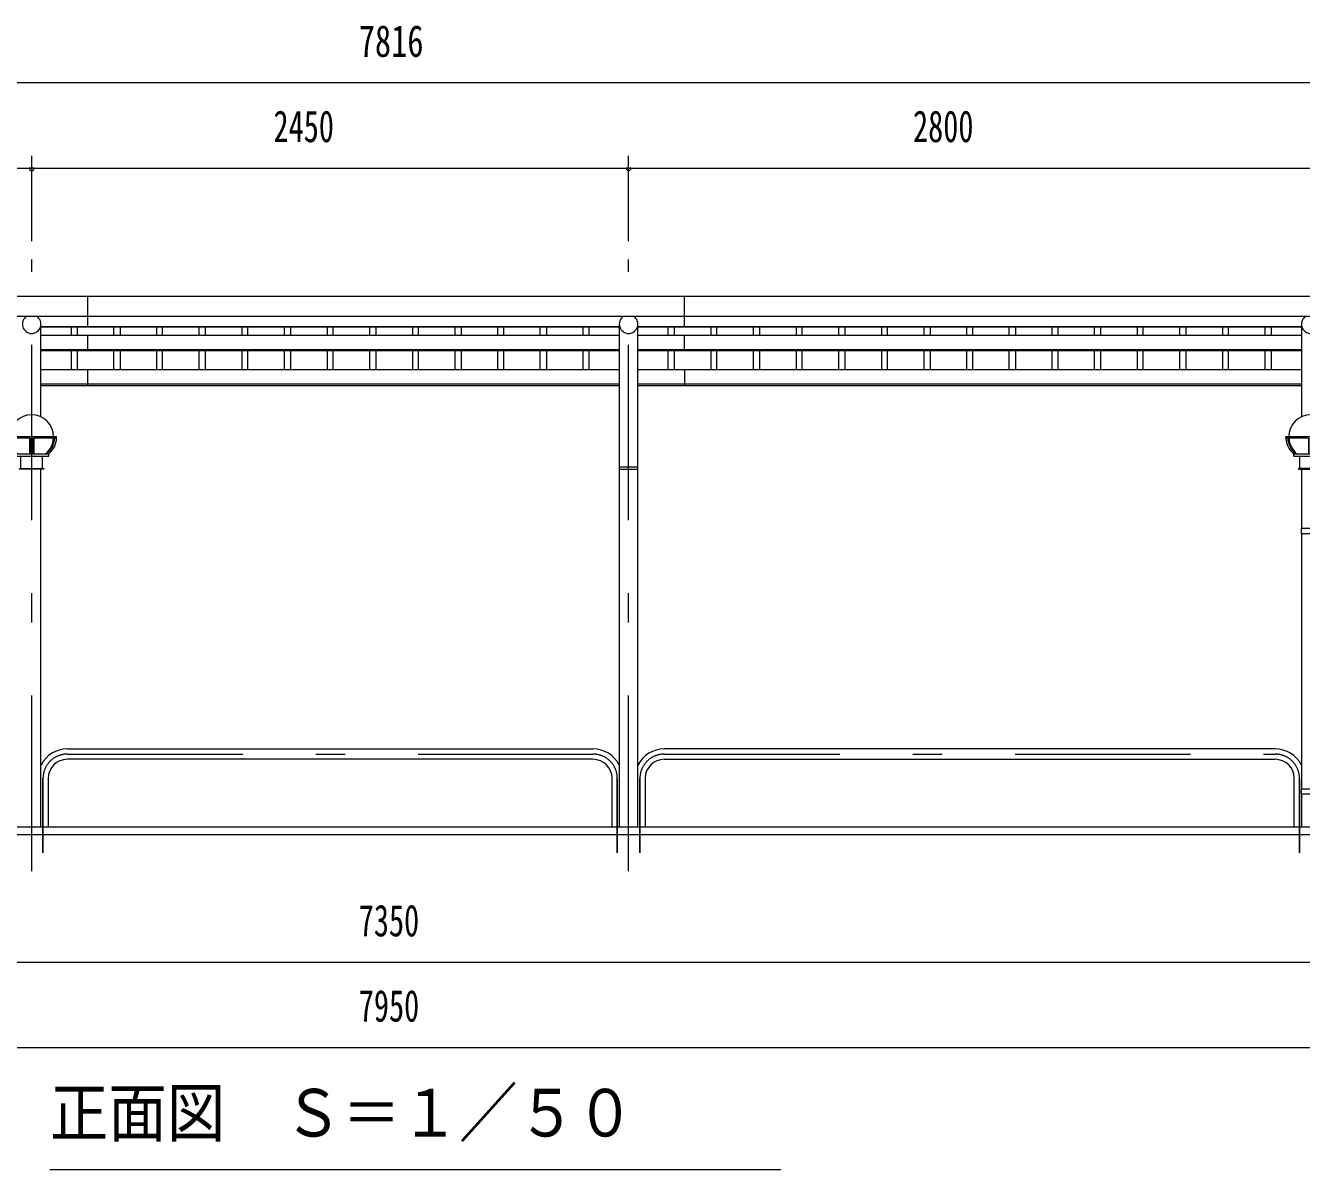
# Model space of a CAD drawing. Units: millimetres, scale not verified, with parts at other scales. Extents: x -25778 to 25782, y -10500 to 10500.
# Drawn here: x 1409 to 6646, y 420 to 5115 of the extents above; entities that cross this region are included whole.
import ezdxf
from ezdxf.enums import TextEntityAlignment as Align

# ---------------------------------------------------------------- set-up
doc = ezdxf.new("R2010")
doc.units = ezdxf.units.MM
doc.header["$LTSCALE"] = 60
doc.linetypes.add('USER3', pattern=[24, 12, -5, 2, -5])
for name, color, linetype, lineweight in [('0-0_0', 7, 'Continuous', 18), ('0-2_1-0BOLD', 7, 'Continuous', 18), ('0-3_1-2CENTER', 3, 'USER3', 18), ('0-4_1-4THIN', 4, 'Continuous', 18), ('0-5_1-5DIM', 3, 'Continuous', 18)]:
    doc.layers.add(name, color=color, linetype=linetype, lineweight=lineweight)
doc.styles.add('ＭＳ ゴシック', font='')
doc.styles.get('ＭＳ ゴシック').set_extended_font_data('MS Gothic')

# ---------------------------------------------------------------- blocks, each defined once
blk = doc.blocks.new('ledl')
at = {"layer": '0-0_0'}
for p, q in [((14388.17, 13926.97), (14183.17, 13926.97)), ((14183.17, 13920.97), (14183.17, 13926.97)), ((14276.67, 13920.97), (14183.17, 13920.97)), ((14276.67, 13920.97), (14276.67, 13856.97)), ((14288.67, 13920.97), (14282.67, 13920.97)), ((14282.67, 13920.97), (14282.67, 13856.97)), ((14288.67, 13920.97), (14288.67, 13856.97)), ((14388.17, 13920.97), (14294.67, 13920.97)), ((14294.67, 13920.97), (14294.67, 13856.97)), ((14388.17, 13920.97), (14388.17, 13926.97)), ((14215.67, 13846.97), (14355.67, 13846.97)), ((14240.67, 13796.97), (14240.67, 13846.97)), ((14330.67, 13796.97), (14330.67, 13846.97)), ((14355.67, 13846.97), (14355.67, 13856.97)), ((14240.67, 13796.97), (14330.67, 13796.97))]:
    blk.add_line(p, q, dxfattribs=at)
blk.add_lwpolyline([(14215.67, 13846.97), (14215.67, 13856.97), (14355.67, 13856.97)], dxfattribs=at)
for start, end in [(0, 180), (183.82255, 231.05756), (308.94244, 356.17745)]:
    blk.add_arc((14285.67, 13926.97), 90, start, end, dxfattribs=at)
for centre, major_axis, start_param, end_param in [((14285.67, 13926.97), (102.47, 6.5), 3.1362923, 3.9034857), ((14293.67, 13926.97), (102.47, 6.5), 3.1362923, 3.9034857), ((14277.67, 13926.97), (-102.47, 6.5), 2.3796996, 3.146893), ((14285.67, 13926.97), (-102.47, 6.5), 2.3796996, 3.146893)]:
    blk.add_ellipse(centre, major_axis=major_axis, ratio=0.92312, start_param=start_param, end_param=end_param, dxfattribs=at)

msp = doc.modelspace()

# ---------------------------------------------------------------- linework, layer by layer
at = {"layer": '0-2_1-0BOLD'}
for p, q in [((1664.26, 3876.63), (1664.26, 4005.03)), ((4114.26, 3876.63), (4114.26, 4005.03)), ((6917.26, 3921.37), (-898.73, 3921.37)), ((1472.41, 3508.65), (1472.41, 3889.4)), ((1472.41, 3880.18), (3846.11, 3880.18)), ((3846.11, 3876.63), (1472.41, 3876.63)), ((3846.11, 3889.4), (3846.11, 1824.83)), ((3922.41, 1824.83), (3922.41, 3889.4)), ((3922.41, 3880.18), (6646.11, 3880.18)), ((6646.11, 3876.63), (3922.41, 3876.63)), ((6646.11, 3889.4), (6646.11, 3508.65)), ((1472.41, 3844.42), (3846.11, 3844.42)), ((1664.26, 3779.69), (1664.26, 3844.42)), ((3922.41, 3844.42), (6646.11, 3844.42)), ((4114.26, 3779.69), (4114.26, 3844.42)), ((1472.41, 3785.59), (3846.11, 3785.59)), ((3846.11, 3779.69), (1472.41, 3779.69)), ((3922.41, 3785.59), (6646.11, 3785.59)), ((6646.11, 3779.69), (3922.41, 3779.69)), ((3846.11, 3701.97), (1472.41, 3701.97)), ((1664.26, 3636), (1664.26, 3701.97)), ((6646.11, 3701.97), (3922.41, 3701.97)), ((4114.26, 3701.97), (4114.26, 3636)), ((1472.41, 3644.33), (3846.11, 3644.33)), ((3846.11, 3636), (1472.41, 3636)), ((3922.41, 3644.33), (6646.11, 3644.33)), ((6646.11, 3636), (3922.41, 3636)), ((3917.41, 3302.83), (3851.11, 3302.83)), ((1472.41, 1824.83), (1472.41, 3294.83)), ((3846.11, 3294.83), (3922.41, 3294.83)), ((6646.11, 3294.83), (6646.11, 3050.43)), ((6646.11, 3030.43), (6646.11, 1981.32)), ((1580.66, 2146.13), (3737.96, 2146.13)), ((3737.96, 2103.43), (1580.66, 2103.43)), ((6537.96, 2146.13), (4030.66, 2146.13)), ((4030.66, 2103.43), (6537.96, 2103.43)), ((1501.96, 2024.83), (1501.96, 1824.83)), ((3816.56, 1824.83), (3816.56, 2024.83)), ((3951.96, 2024.83), (3951.96, 1824.83)), ((6616.56, 1824.83), (6616.56, 2024.83)), ((6646.11, 1961.32), (6646.11, 1824.83)), ((-1115.73, 1794.83), (7134.26, 1794.83))]:
    msp.add_line(p, q, dxfattribs=at)
for points in [[(-703.89, 3636), (-898.73, 3636), (-898.73, 4005.03), (6917.26, 4005.03)], [(6984.26, 1824.83), (-965.74, 1824.83), (-965.74, 1794.83)]]:
    msp.add_lwpolyline(points, dxfattribs=at)
for points in [[(1484.26, 3294.83), (1384.26, 3294.83), (1384.26, 3297.13), (1484.26, 3297.13)], [(6734.26, 3294.83), (6734.26, 3297.13), (6634.26, 3297.13), (6634.26, 3294.83)], [(6644.51, 3050.43), (6644.51, 3030.43), (6724.01, 3030.43), (6724.01, 3050.43)], [(6644.51, 1981.32), (6644.51, 1961.32), (6724.01, 1961.32), (6724.01, 1981.32)]]:
    msp.add_lwpolyline(points, close=True, dxfattribs=at)
for centre, radius, start, end in [((1434.26, 3889.4), 38.15, 123.05154, 56.94846), ((3884.26, 3889.4), 38.15, 123.05154, 56.94846), ((6684.26, 3889.4), 38.15, 123.05154, 56.94846), ((3851.11, 3297.83), 5, 90, 180), ((3917.41, 3297.83), 5, 0, 90), ((1580.66, 2024.83), 121.3, 90, 153.07823), ((1580.66, 2024.83), 78.6, 90, 180), ((3737.97, 2024.83), 121.3, 26.91106, 90), ((3737.97, 2024.83), 78.6, 0, 90), ((4030.66, 2024.83), 121.3, 90, 153.07823), ((4030.66, 2024.83), 78.6, 90, 180), ((6537.96, 2024.83), 121.3, 26.91106, 90), ((6537.96, 2024.83), 78.6, 0, 90)]:
    msp.add_arc(centre, radius, start, end, dxfattribs=at)
at = {"layer": '0-3_1-2CENTER'}
for p, q in [((1434.27, 1644.83), (1434.27, 4155.03)), ((3884.27, 1644.83), (3884.27, 4155.03)), ((1580.66, 2124.83), (3737.96, 2124.83)), ((4030.66, 2124.83), (6537.96, 2124.83)), ((1480.61, 2024.83), (1480.61, 1719.83)), ((1480.66, 1719.83), (1480.66, 2024.83)), ((3837.91, 2024.83), (3837.91, 1719.83)), ((3837.97, 1719.83), (3837.97, 2024.83)), ((3930.62, 2024.83), (3930.62, 1719.83)), ((3930.66, 1719.83), (3930.66, 2024.83)), ((6637.92, 2024.83), (6637.92, 1719.83)), ((6637.96, 1719.83), (6637.96, 2024.83))]:
    msp.add_line(p, q, dxfattribs=at)
for centre, start, end in [((1580.66, 2024.83), 90, 180), ((3737.97, 2024.83), 0, 90), ((4030.66, 2024.83), 90, 180), ((6537.96, 2024.83), 0, 90)]:
    msp.add_arc(centre, 100, start, end, dxfattribs=at)
at = {"layer": '0-4_1-4THIN'}
for p, q in [((1596.76, 3876.63), (1596.76, 3844.42)), ((1621.76, 3844.42), (1621.76, 3876.63)), ((1771.76, 3844.42), (1771.76, 3876.63)), ((1796.76, 3876.63), (1796.76, 3844.42)), ((1946.76, 3876.63), (1946.76, 3844.42)), ((1971.76, 3844.42), (1971.76, 3876.63)), ((2121.76, 3844.42), (2121.76, 3876.63)), ((2146.76, 3876.63), (2146.76, 3844.42)), ((2296.76, 3876.63), (2296.76, 3844.42)), ((2321.76, 3844.42), (2321.76, 3876.63)), ((2471.76, 3844.42), (2471.76, 3876.63)), ((2496.76, 3876.63), (2496.76, 3844.42)), ((2646.76, 3876.63), (2646.76, 3844.42)), ((2671.76, 3844.42), (2671.76, 3876.63)), ((2821.76, 3844.42), (2821.76, 3876.63)), ((2846.76, 3876.63), (2846.76, 3844.42)), ((2996.76, 3876.63), (2996.76, 3844.42)), ((3021.76, 3844.42), (3021.76, 3876.63)), ((3171.76, 3844.42), (3171.76, 3876.63)), ((3196.76, 3876.63), (3196.76, 3844.42)), ((3346.76, 3876.63), (3346.76, 3844.42)), ((3371.76, 3844.42), (3371.76, 3876.63)), ((3521.76, 3844.42), (3521.76, 3876.63)), ((3546.76, 3876.63), (3546.76, 3844.42)), ((3696.76, 3876.63), (3696.76, 3844.42)), ((3721.76, 3844.42), (3721.76, 3876.63)), ((4046.76, 3844.42), (4046.76, 3876.63)), ((4071.76, 3876.63), (4071.76, 3844.42)), ((4221.76, 3876.63), (4221.76, 3844.42)), ((4246.76, 3844.42), (4246.76, 3876.63)), ((4396.76, 3844.42), (4396.76, 3876.63)), ((4421.76, 3876.63), (4421.76, 3844.42)), ((4571.76, 3876.63), (4571.76, 3844.42)), ((4596.76, 3844.42), (4596.76, 3876.63)), ((4746.76, 3844.42), (4746.76, 3876.63)), ((4771.76, 3876.63), (4771.76, 3844.42)), ((4921.76, 3876.63), (4921.76, 3844.42)), ((4946.76, 3844.42), (4946.76, 3876.63)), ((5096.76, 3844.42), (5096.76, 3876.63)), ((5121.76, 3876.63), (5121.76, 3844.42)), ((5271.76, 3876.63), (5271.76, 3844.42)), ((5296.76, 3844.42), (5296.76, 3876.63)), ((5446.76, 3844.42), (5446.76, 3876.63)), ((5471.76, 3876.63), (5471.76, 3844.42)), ((5621.76, 3876.63), (5621.76, 3844.42)), ((5646.76, 3844.42), (5646.76, 3876.63)), ((5796.76, 3844.42), (5796.76, 3876.63)), ((5821.76, 3876.63), (5821.76, 3844.42)), ((5971.76, 3876.63), (5971.76, 3844.42)), ((5996.76, 3844.42), (5996.76, 3876.63)), ((6146.76, 3844.42), (6146.76, 3876.63)), ((6171.76, 3876.63), (6171.76, 3844.42)), ((6321.76, 3876.63), (6321.76, 3844.42)), ((6346.76, 3844.42), (6346.76, 3876.63)), ((6496.76, 3844.42), (6496.76, 3876.63)), ((6521.76, 3876.63), (6521.76, 3844.42)), ((1596.76, 3779.69), (1596.76, 3701.97)), ((1621.76, 3701.97), (1621.76, 3779.69)), ((1771.76, 3701.97), (1771.76, 3779.69)), ((1796.76, 3779.69), (1796.76, 3701.97)), ((1946.76, 3779.69), (1946.76, 3701.97)), ((1971.76, 3701.97), (1971.76, 3779.69)), ((2121.76, 3701.97), (2121.76, 3779.69)), ((2146.76, 3779.69), (2146.76, 3701.97)), ((2296.76, 3779.69), (2296.76, 3701.97)), ((2321.76, 3701.97), (2321.76, 3779.69)), ((2471.76, 3701.97), (2471.76, 3779.69)), ((2496.76, 3779.69), (2496.76, 3701.97)), ((2646.76, 3779.69), (2646.76, 3701.97)), ((2671.76, 3701.97), (2671.76, 3779.69)), ((2821.76, 3701.97), (2821.76, 3779.69)), ((2846.76, 3779.69), (2846.76, 3701.97)), ((2996.76, 3779.69), (2996.76, 3701.97)), ((3021.76, 3701.97), (3021.76, 3779.69)), ((3171.76, 3701.97), (3171.76, 3779.69)), ((3196.76, 3779.69), (3196.76, 3701.97)), ((3346.76, 3779.69), (3346.76, 3701.97)), ((3371.76, 3701.97), (3371.76, 3779.69)), ((3521.76, 3701.97), (3521.76, 3779.69)), ((3546.76, 3779.69), (3546.76, 3701.97)), ((3696.76, 3779.69), (3696.76, 3701.97)), ((3721.76, 3701.97), (3721.76, 3779.69)), ((4046.76, 3701.97), (4046.76, 3779.69)), ((4071.76, 3779.69), (4071.76, 3701.97)), ((4221.76, 3779.69), (4221.76, 3701.97)), ((4246.76, 3701.97), (4246.76, 3779.69)), ((4396.76, 3701.97), (4396.76, 3779.69)), ((4421.76, 3779.69), (4421.76, 3701.97)), ((4571.76, 3779.69), (4571.76, 3701.97)), ((4596.76, 3701.97), (4596.76, 3779.69)), ((4746.76, 3701.97), (4746.76, 3779.69)), ((4771.76, 3779.69), (4771.76, 3701.97)), ((4921.76, 3779.69), (4921.76, 3701.97)), ((4946.76, 3701.97), (4946.76, 3779.69)), ((5096.76, 3701.97), (5096.76, 3779.69)), ((5121.76, 3779.69), (5121.76, 3701.97)), ((5271.76, 3779.69), (5271.76, 3701.97)), ((5296.76, 3701.97), (5296.76, 3779.69)), ((5446.76, 3701.97), (5446.76, 3779.69)), ((5471.76, 3779.69), (5471.76, 3701.97)), ((5621.76, 3779.69), (5621.76, 3701.97)), ((5646.76, 3701.97), (5646.76, 3779.69)), ((5796.76, 3701.97), (5796.76, 3779.69)), ((5821.76, 3779.69), (5821.76, 3701.97)), ((5971.76, 3779.69), (5971.76, 3701.97)), ((5996.76, 3701.97), (5996.76, 3779.69)), ((6146.76, 3701.97), (6146.76, 3779.69)), ((6171.76, 3779.69), (6171.76, 3701.97)), ((6321.76, 3779.69), (6321.76, 3701.97)), ((6346.76, 3701.97), (6346.76, 3779.69)), ((6496.76, 3701.97), (6496.76, 3779.69)), ((6521.76, 3779.69), (6521.76, 3701.97))]:
    msp.add_line(p, q, dxfattribs=at)
at = {"layer": '0-5_1-5DIM'}
for p, q in [((6917.27, 4879.84), (-898.73, 4879.84)), ((1434.27, 4229.83), (1434.27, 4579.84)), ((3884.27, 4229.83), (3884.27, 4579.84)), ((-1291.23, 4529.84), (7309.77, 4529.84)), ((1444.27, 4529.84), (1424.27, 4529.84)), ((3894.27, 4529.84), (3874.27, 4529.84)), ((7376.77, 1269.83), (-1358.24, 1269.83)), ((-965.73, 919.83), (6984.27, 919.83)), ((1509.27, 419.83), (4509.27, 419.83))]:
    msp.add_line(p, q, dxfattribs=at)
for centre in [(1434.27, 4529.84), (3884.27, 4529.84)]:
    msp.add_arc(centre, 10, 180, 0, dxfattribs=at)

# ---------------------------------------------------------------- block references
at = {"layer": '0-0_0'}
for p in [(-12851.41, -10499.84), (-7601.41, -10499.84)]:
    msp.add_blockref('ledl', p, dxfattribs=at)

# ---------------------------------------------------------------- texts
at = {"layer": '0-5_1-5DIM', "color": 7, "style": 'ＭＳ ゴシック'}
for s, height, width, p in [('7816', 130.2, 0.75, (2776.77, 4947.6)), ('2450', 130.2, 0.7, (2426.77, 4597.6)), ('2800', 130.2, 0.7, (5051.77, 4597.6)), ('7350', 130.2, 0.7, (2776.77, 1337.59)), ('7950', 130.2, 0.7, (2776.77, 987.6)), ('正面図\u3000Ｓ＝１／５０', 195.4, 0.9, (1509.27, 496.47))]:
    msp.add_text(s, height=height, dxfattribs=dict(at, width=width)).set_placement(p, align=Align.BOTTOM_LEFT)

doc.saveas('drawing.dxf')
